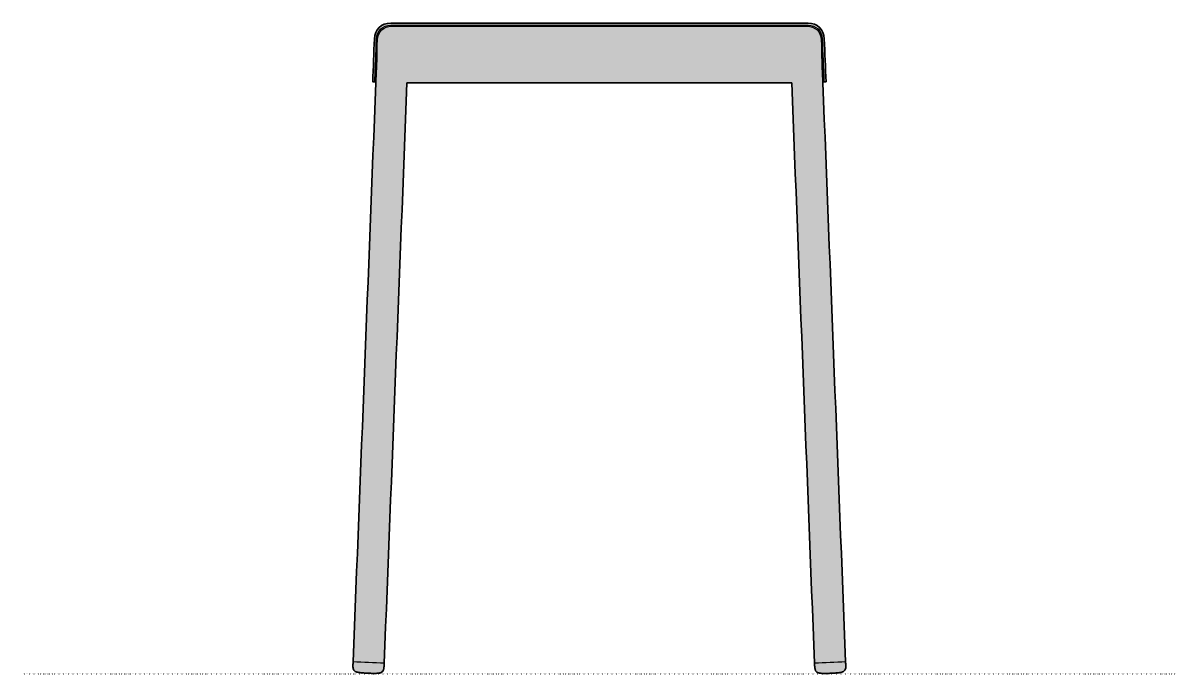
# Model space of a CAD drawing. Header units: millimetres. Extents: x 0 to 2951, y -1031 to 459.
# Drawn here: x 2137 to 2951, y 0 to 459 of the extents above; entities that cross this region are included whole.
import ezdxf

# ---------------------------------------------------------------- set-up
doc = ezdxf.new("R2010")
doc.units = ezdxf.units.MM
doc.linetypes.add('Dots', pattern=[1, 0, -1])
doc.layers.add('Blocks', color=7, linetype='Continuous')
doc.layers.add('Blocks$Fill', color=7, linetype='Continuous', true_color=0xffffff)
for name, color, linetype, lineweight, true_color in [('Blocks$Inner', 7, 'Continuous', 25, 0x007f00), ('Blocks$Outline', 7, 'Continuous', 35, 0xff3f3f), ('Groud', 7, 'Dots', 25, 0x243775)]:
    doc.layers.add(name, color=color, linetype=linetype, lineweight=lineweight, true_color=true_color)

# ---------------------------------------------------------------- blocks, each defined once
blk = doc.blocks.new('Balcony Bench Side')
at = {"layer": 'Blocks$Fill'}
blk.add_hatch(color=256, dxfattribs=at).paths.add_polyline_path([(558.83, 7.6), (558.94, 5.73), (559.02, 4.85), (559.07, 4.41), (559.13, 3.98), (559.17, 3.76), (559.21, 3.55), (559.26, 3.33), (559.32, 3.12), (559.35, 3.01), (559.38, 2.9), (559.42, 2.8), (559.46, 2.7), (559.5, 2.59), (559.55, 2.49), (559.59, 2.39), (559.64, 2.29), (559.67, 2.24), (559.7, 2.19), (559.73, 2.14), (559.76, 2.09), (559.79, 2.04), (559.82, 1.99), (559.85, 1.95), (559.89, 1.9), (559.92, 1.86), (559.96, 1.81), (559.99, 1.77), (560.03, 1.72), (560.07, 1.68), (560.11, 1.64), (560.15, 1.6), (560.2, 1.56), (560.24, 1.52), (560.28, 1.48), (560.33, 1.44), (560.37, 1.4), (560.42, 1.36), (560.47, 1.33), (560.52, 1.29), (560.57, 1.26), (560.62, 1.23), (560.67, 1.19), (560.72, 1.16), (560.77, 1.13), (560.83, 1.1), (560.88, 1.08), (560.93, 1.05), (560.99, 1.02), (561.1, 0.97), (561.22, 0.92), (561.33, 0.88), (561.45, 0.84), (561.57, 0.8), (561.69, 0.76), (561.81, 0.73), (561.93, 0.7), (562.17, 0.64), (562.42, 0.59), (562.67, 0.55), (562.92, 0.51), (563.42, 0.45), (563.92, 0.4), (564.42, 0.37), (564.93, 0.35), (565.94, 0.34), (566.95, 0.35), (571.33, 0.51), (574.05, 0.67), (575.41, 0.79), (576.08, 0.88), (576.75, 0.98), (577.09, 1.04), (577.42, 1.11), (577.75, 1.19), (578.07, 1.28), (578.23, 1.32), (578.39, 1.37), (578.55, 1.43), (578.71, 1.49), (578.86, 1.55), (579.01, 1.62), (579.16, 1.7), (579.31, 1.77), (579.38, 1.81), (579.45, 1.85), (579.52, 1.9), (579.59, 1.94), (579.66, 1.99), (579.72, 2.04), (579.78, 2.09), (579.84, 2.14), (579.9, 2.19), (579.96, 2.24), (580.01, 2.3), (580.06, 2.36), (580.11, 2.42), (580.16, 2.48), (580.21, 2.54), (580.26, 2.6), (580.3, 2.67), (580.34, 2.73), (580.38, 2.8), (580.42, 2.86), (580.46, 2.93), (580.49, 3), (580.53, 3.06), (580.56, 3.13), (580.59, 3.2), (580.62, 3.27), (580.64, 3.34), (580.67, 3.41), (580.69, 3.48), (580.71, 3.55), (580.73, 3.63), (580.74, 3.7), (580.77, 3.85), (580.8, 3.99), (580.82, 4.14), (580.84, 4.29), (580.86, 4.43), (580.88, 4.58), (580.89, 4.73), (580.9, 4.88), (580.91, 5.17), (580.91, 5.47), (580.91, 5.76), (580.91, 6.06), (580.82, 8.15), (580.82, 8.47), (563.94, 438.05), (564.66, 438.08), (565.46, 417.82), (566.96, 417.88), (565.76, 448.27), (565.75, 448.57), (565.73, 448.88), (565.7, 449.17), (565.66, 449.47), (565.62, 449.76), (565.58, 450.05), (565.52, 450.34), (565.46, 450.62), (565.4, 450.9), (565.33, 451.17), (565.25, 451.44), (565.17, 451.71), (565.08, 451.98), (564.98, 452.24), (564.88, 452.5), (564.78, 452.75), (564.67, 453), (564.55, 453.24), (564.43, 453.49), (564.3, 453.72), (564.17, 453.96), (564.03, 454.19), (563.89, 454.41), (563.74, 454.63), (563.58, 454.85), (563.42, 455.06), (563.26, 455.27), (563.09, 455.47), (562.92, 455.67), (562.74, 455.87), (562.56, 456.06), (562.37, 456.24), (562.18, 456.42), (561.98, 456.6), (561.78, 456.77), (561.58, 456.93), (561.37, 457.09), (561.15, 457.25), (560.93, 457.4), (560.71, 457.54), (560.48, 457.68), (560.25, 457.82), (560.02, 457.95), (559.78, 458.07), (559.54, 458.19), (559.29, 458.3), (559.04, 458.41), (558.79, 458.51), (558.53, 458.61), (558.27, 458.7), (558, 458.78), (557.74, 458.86), (557.46, 458.93), (557.19, 459), (556.91, 459.06), (556.63, 459.11), (556.35, 459.16), (556.06, 459.2), (555.77, 459.24), (555.48, 459.27), (555.18, 459.29), (554.88, 459.31), (554.58, 459.32), (554.27, 459.32), (259.58, 459.32), (259.27, 459.32), (258.97, 459.31), (258.67, 459.29), (258.37, 459.27), (258.08, 459.24), (257.79, 459.2), (257.5, 459.16), (257.22, 459.11), (256.94, 459.06), (256.66, 459), (256.38, 458.93), (256.11, 458.86), (255.85, 458.78), (255.58, 458.7), (255.32, 458.61), (255.06, 458.51), (254.81, 458.41), (254.56, 458.3), (254.31, 458.19), (254.07, 458.07), (253.83, 457.95), (253.6, 457.82), (253.37, 457.68), (253.14, 457.54), (252.92, 457.4), (252.7, 457.25), (252.48, 457.09), (252.27, 456.93), (252.07, 456.77), (251.87, 456.6), (251.67, 456.42), (251.48, 456.24), (251.29, 456.06), (251.11, 455.87), (250.93, 455.67), (250.76, 455.47), (250.59, 455.27), (250.42, 455.06), (250.27, 454.85), (250.11, 454.63), (249.96, 454.41), (249.82, 454.19), (249.68, 453.96), (249.55, 453.72), (249.42, 453.49), (249.3, 453.24), (249.18, 453), (249.07, 452.75), (248.96, 452.5), (248.86, 452.24), (248.77, 451.98), (248.68, 451.71), (248.6, 451.44), (248.52, 451.17), (248.45, 450.9), (248.38, 450.62), (248.33, 450.34), (248.27, 450.05), (248.23, 449.76), (248.18, 449.47), (248.15, 449.17), (248.12, 448.88), (248.1, 448.57), (248.08, 448.27), (246.89, 417.88), (248.39, 417.82), (249.19, 438.08), (249.91, 438.08), (233.03, 8.47), (233.03, 8.17), (232.94, 6.1), (232.94, 5.8), (232.94, 5.51), (232.94, 5.21), (232.95, 4.92), (232.96, 4.77), (232.97, 4.62), (232.99, 4.47), (233, 4.33), (233.03, 4.18), (233.05, 4.03), (233.08, 3.89), (233.11, 3.74), (233.12, 3.67), (233.14, 3.59), (233.16, 3.52), (233.18, 3.45), (233.21, 3.38), (233.23, 3.31), (233.26, 3.24), (233.29, 3.17), (233.32, 3.1), (233.35, 3.04), (233.39, 2.97), (233.43, 2.9), (233.46, 2.84), (233.51, 2.77), (233.55, 2.71), (233.59, 2.64), (233.64, 2.58), (233.68, 2.52), (233.73, 2.46), (233.79, 2.4), (233.84, 2.34), (233.89, 2.28), (233.95, 2.23), (234.01, 2.18), (234.07, 2.13), (234.13, 2.08), (234.19, 2.03), (234.26, 1.98), (234.33, 1.94), (234.4, 1.89), (234.47, 1.85), (234.54, 1.81), (234.69, 1.74), (234.84, 1.66), (234.99, 1.59), (235.14, 1.53), (235.3, 1.47), (235.46, 1.41), (235.61, 1.36), (235.78, 1.32), (236.1, 1.23), (236.43, 1.15), (236.76, 1.08), (237.1, 1.02), (237.77, 0.92), (238.44, 0.83), (239.8, 0.71), (243.88, 0.49), (246.9, 0.39), (247.91, 0.38), (248.92, 0.39), (249.42, 0.41), (249.93, 0.44), (250.43, 0.49), (250.93, 0.55), (251.18, 0.59), (251.43, 0.63), (251.68, 0.68), (251.92, 0.74), (252.04, 0.77), (252.16, 0.8), (252.28, 0.84), (252.4, 0.88), (252.52, 0.92), (252.63, 0.96), (252.75, 1.01), (252.86, 1.06), (252.91, 1.09), (252.97, 1.12), (253.02, 1.14), (253.08, 1.17), (253.13, 1.2), (253.18, 1.23), (253.23, 1.27), (253.28, 1.3), (253.33, 1.33), (253.38, 1.37), (253.43, 1.4), (253.47, 1.44), (253.52, 1.48), (253.57, 1.52), (253.61, 1.56), (253.65, 1.6), (253.7, 1.64), (253.74, 1.68), (253.78, 1.72), (253.82, 1.76), (253.85, 1.81), (253.89, 1.85), (253.93, 1.9), (253.96, 1.94), (254, 1.99), (254.03, 2.03), (254.06, 2.08), (254.09, 2.13), (254.12, 2.18), (254.15, 2.23), (254.18, 2.28), (254.2, 2.33), (254.25, 2.43), (254.3, 2.53), (254.35, 2.63), (254.39, 2.74), (254.43, 2.84), (254.47, 2.94), (254.5, 3.05), (254.53, 3.16), (254.59, 3.37), (254.63, 3.59), (254.68, 3.8), (254.72, 4.02), (254.78, 4.45), (254.83, 4.89), (254.91, 5.77), (255.02, 7.6), (271.09, 417.12), (542.76, 417.12)], flags=0)
at = {"layer": 'Blocks$Inner'}
for points in [[(249.19, 438.08), (249.91, 438.08)], [(564.66, 438.08), (563.94, 438.05)]]:
    blk.add_lwpolyline(points, dxfattribs=at)
for points in [[(259.58, 459.32), (253.05, 459.32), (248.34, 454.79), (248.08, 448.27)], [(249.58, 448.21), (249.81, 453.88), (253.9, 457.82), (259.58, 457.82)], [(250.28, 447.51), (250.51, 453.18), (254.6, 457.12), (260.28, 457.12)], [(554.27, 459.32), (456.04, 459.32), (357.81, 459.32), (259.58, 459.32)], [(259.58, 457.82), (263.41, 457.82), (267.25, 457.82), (271.09, 457.82)], [(260.28, 457.12), (263.88, 457.12), (267.48, 457.12), (271.09, 457.12)], [(271.09, 457.82), (282.76, 457.82), (294.44, 457.82), (306.11, 457.82)], [(271.09, 457.12), (282.76, 457.12), (294.44, 457.12), (306.11, 457.12)], [(306.11, 457.82), (312.1, 457.82), (318.09, 457.82), (324.08, 457.82)], [(306.11, 457.12), (313.02, 457.12), (319.93, 457.12), (326.84, 457.12)], [(324.08, 457.82), (341.37, 457.82), (358.67, 457.82), (375.97, 457.82)], [(326.84, 457.12), (342.29, 457.12), (357.75, 457.12), (373.21, 457.12)], [(373.21, 457.12), (395.69, 457.12), (418.16, 457.12), (440.64, 457.12)], [(375.97, 457.82), (396.61, 457.82), (417.24, 457.82), (437.88, 457.82)], [(437.88, 457.82), (455.18, 457.82), (472.48, 457.82), (489.77, 457.82)], [(440.64, 457.12), (456.1, 457.12), (471.56, 457.12), (487.01, 457.12)], [(487.01, 457.12), (493.92, 457.12), (500.83, 457.12), (507.74, 457.12)], [(489.77, 457.82), (495.76, 457.82), (501.75, 457.82), (507.74, 457.82)], [(507.74, 457.82), (519.41, 457.82), (531.09, 457.82), (542.76, 457.82)], [(507.74, 457.12), (519.41, 457.12), (531.09, 457.12), (542.76, 457.12)], [(542.76, 457.82), (546.6, 457.82), (550.44, 457.82), (554.27, 457.82)], [(542.76, 457.12), (546.36, 457.12), (549.97, 457.12), (553.57, 457.12)], [(553.57, 457.12), (559.25, 457.12), (563.34, 453.18), (563.57, 447.51)], [(565.76, 448.27), (565.51, 454.79), (560.8, 459.32), (554.27, 459.32)], [(554.27, 457.82), (559.95, 457.82), (564.04, 453.88), (564.27, 448.21)], [(248.08, 448.27), (247.69, 438.14), (247.29, 428.01), (246.89, 417.88)], [(248.39, 417.82), (248.79, 427.95), (249.19, 438.08), (249.58, 448.21)], [(564.27, 448.21), (564.66, 438.08), (565.06, 427.95), (565.46, 417.82)], [(566.96, 417.88), (566.56, 428.01), (566.16, 438.14), (565.76, 448.27)], [(249.09, 417.12), (249.49, 427.25), (249.89, 437.38), (250.28, 447.51)], [(563.57, 447.51), (563.96, 437.38), (564.36, 427.25), (564.76, 417.12)], [(233.03, 8.47), (238.39, 144.68), (243.74, 280.9), (249.09, 417.12)], [(246.89, 417.88), (247.39, 417.86), (247.89, 417.84), (248.39, 417.82)], [(271.09, 417.12), (265.73, 280.61), (260.37, 144.11), (255.02, 7.6)], [(542.76, 417.12), (452.2, 417.12), (361.65, 417.12), (271.09, 417.12)], [(558.83, 7.6), (553.47, 144.11), (548.12, 280.61), (542.76, 417.12)], [(564.76, 417.12), (570.11, 280.9), (575.46, 144.68), (580.82, 8.47)], [(565.46, 417.82), (565.96, 417.84), (566.46, 417.86), (566.96, 417.88)], [(255.02, 7.6), (247.69, 7.89), (240.36, 8.18), (233.03, 8.47)], [(580.82, 8.47), (573.49, 8.18), (566.16, 7.89), (558.83, 7.6)], [(246.9, 0.39), (246.46, 0.39), (245.69, 0.42), (245.25, 0.43)], [(568.6, 0.39), (568.16, 0.38), (567.39, 0.35), (566.95, 0.35)]]:
    blk.add_open_spline(points, degree=3, dxfattribs=at)
for points, knots in [([(245.25, 0.43), (244.79, 0.45), (244.34, 0.47), (243.88, 0.49), (243.43, 0.51), (242.98, 0.53), (242.52, 0.55), (242.07, 0.57), (241.61, 0.59), (241.16, 0.62), (240.71, 0.64), (240.25, 0.67), (239.8, 0.71), (239.35, 0.74), (238.89, 0.78), (238.44, 0.83), (237.99, 0.88), (237.54, 0.95), (237.1, 1.02), (236.65, 1.1), (236.21, 1.2), (235.78, 1.32), (235.34, 1.44), (234.93, 1.6), (234.54, 1.81), (234.15, 2.02), (233.83, 2.3), (233.59, 2.64), (233.35, 2.98), (233.19, 3.35), (233.11, 3.74), (233.02, 4.13), (232.97, 4.52), (232.95, 4.92), (232.94, 5.31), (232.93, 5.71), (232.94, 6.1), (232.95, 6.49), (232.97, 6.89), (232.99, 7.28), (233.01, 7.68), (233.03, 8.07), (233.03, 8.47)], [15, 15, 15, 15, 16, 16, 16, 17, 17, 17, 18, 18, 18, 19, 19, 19, 20, 20, 20, 21, 21, 21, 22, 22, 22, 23, 23, 23, 24, 24, 24, 25, 25, 25, 26, 26, 26, 27, 27, 27, 28, 28, 28, 29, 29, 29, 29]), ([(580.82, 8.47), (580.82, 8.03), (580.84, 7.64), (580.86, 7.24), (580.88, 6.85), (580.9, 6.45), (580.91, 6.06), (580.92, 5.67), (580.91, 5.27), (580.9, 4.88), (580.88, 4.48), (580.83, 4.09), (580.74, 3.7), (580.66, 3.31), (580.5, 2.94), (580.26, 2.6), (580.02, 2.26), (579.7, 1.98), (579.31, 1.77), (578.92, 1.56), (578.51, 1.4), (578.07, 1.28), (577.64, 1.16), (577.2, 1.06), (576.75, 0.98), (576.3, 0.91), (575.86, 0.84), (575.41, 0.79), (574.95, 0.74), (574.5, 0.7), (574.05, 0.67), (573.6, 0.63), (573.14, 0.6), (572.69, 0.58), (572.23, 0.55), (571.78, 0.53), (571.33, 0.51), (570.87, 0.49), (570.42, 0.47), (569.96, 0.45), (569.51, 0.43), (569.06, 0.41), (568.6, 0.39)], [0, 0, 0, 0, 1, 1, 1, 2, 2, 2, 3, 3, 3, 4, 4, 4, 5, 5, 5, 6, 6, 6, 7, 7, 7, 8, 8, 8, 9, 9, 9, 10, 10, 10, 11, 11, 11, 12, 12, 12, 13, 13, 13, 14, 14, 14, 14]), ([(255.02, 7.6), (255, 7.23), (254.98, 6.93), (254.97, 6.64), (254.95, 6.35), (254.93, 6.06), (254.91, 5.77), (254.89, 5.47), (254.86, 5.18), (254.83, 4.89), (254.8, 4.6), (254.76, 4.31), (254.72, 4.02), (254.67, 3.73), (254.61, 3.44), (254.53, 3.16), (254.45, 2.87), (254.34, 2.59), (254.2, 2.33), (254.07, 2.06), (253.88, 1.81), (253.65, 1.6), (253.42, 1.38), (253.16, 1.2), (252.86, 1.06), (252.56, 0.92), (252.25, 0.82), (251.92, 0.74), (251.6, 0.66), (251.27, 0.59), (250.93, 0.55), (250.6, 0.5), (250.27, 0.47), (249.93, 0.44), (249.59, 0.42), (249.26, 0.4), (248.92, 0.39), (248.58, 0.38), (248.25, 0.38), (247.91, 0.38), (247.57, 0.38), (247.23, 0.38), (246.9, 0.39)], [0, 0, 0, 0, 1, 1, 1, 2, 2, 2, 3, 3, 3, 4, 4, 4, 5, 5, 5, 6, 6, 6, 7, 7, 7, 8, 8, 8, 9, 9, 9, 10, 10, 10, 11, 11, 11, 12, 12, 12, 13, 13, 13, 14, 14, 14, 14]), ([(566.95, 0.35), (566.61, 0.34), (566.28, 0.34), (565.94, 0.34), (565.6, 0.34), (565.27, 0.34), (564.93, 0.35), (564.59, 0.36), (564.26, 0.38), (563.92, 0.4), (563.58, 0.43), (563.25, 0.46), (562.92, 0.51), (562.58, 0.55), (562.25, 0.62), (561.93, 0.7), (561.6, 0.78), (561.29, 0.88), (560.99, 1.02), (560.69, 1.16), (560.43, 1.34), (560.2, 1.56), (559.97, 1.77), (559.78, 2.02), (559.64, 2.29), (559.51, 2.55), (559.4, 2.83), (559.32, 3.12), (559.24, 3.4), (559.18, 3.69), (559.13, 3.98), (559.09, 4.27), (559.05, 4.56), (559.02, 4.85), (558.99, 5.14), (558.96, 5.43), (558.94, 5.73), (558.92, 6.02), (558.9, 6.31), (558.88, 6.6), (558.87, 6.89), (558.85, 7.19), (558.83, 7.6)], [15, 15, 15, 15, 16, 16, 16, 17, 17, 17, 18, 18, 18, 19, 19, 19, 20, 20, 20, 21, 21, 21, 22, 22, 22, 23, 23, 23, 24, 24, 24, 25, 25, 25, 26, 26, 26, 27, 27, 27, 28, 28, 28, 29, 29, 29, 29])]:
    blk.add_open_spline(points, degree=3, knots=knots, dxfattribs=at)
at = {"layer": 'Blocks$Outline'}
for points in [[(249.19, 438.08), (249.91, 438.08)], [(563.94, 438.05), (564.66, 438.08)]]:
    blk.add_lwpolyline(points, dxfattribs=at)
for points, knots in [([(564.66, 438.08), (564.93, 431.33), (565.19, 424.57), (565.46, 417.82), (565.96, 417.84), (566.46, 417.86), (566.96, 417.88), (566.56, 428.01), (566.16, 438.14), (565.76, 448.27), (565.51, 454.79), (560.8, 459.32), (554.27, 459.32), (456.04, 459.32), (357.81, 459.32), (259.58, 459.32), (253.05, 459.32), (248.34, 454.79), (248.08, 448.27), (247.69, 438.14), (247.29, 428.01), (246.89, 417.88), (247.39, 417.86), (247.89, 417.84), (248.39, 417.82), (248.65, 424.57), (248.92, 431.33), (249.19, 438.08)], [7.333333, 7.333333, 7.333333, 7.333333, 8, 8, 8, 9, 9, 9, 10, 10, 10, 11, 11, 11, 12, 12, 12, 13, 13, 13, 14, 14, 14, 15, 15, 15, 15.666667, 15.666667, 15.666667, 15.666667]), ([(249.91, 438.08), (249.64, 431.09), (249.36, 424.11), (249.09, 417.12), (243.74, 280.9), (238.39, 144.68), (233.03, 8.47)], [-13.689699, -13.689699, -13.689699, -13.689699, -13, -13, -13, -12, -12, -12, -12]), ([(580.82, 8.47), (575.46, 144.68), (570.11, 280.9), (564.76, 417.12), (564.49, 424.1), (564.21, 431.07), (563.94, 438.05)], [-27, -27, -27, -27, -26, -26, -26, -25.31124, -25.31124, -25.31124, -25.31124]), ([(255.02, 7.6), (260.37, 144.11), (265.73, 280.61), (271.09, 417.12), (361.65, 417.12), (452.2, 417.12), (542.76, 417.12), (548.12, 280.61), (553.47, 144.11), (558.83, 7.6)], [-11, -11, -11, -11, -10, -10, -10, -9, -9, -9, -8, -8, -8, -8]), ([(233.03, 8.47), (233.03, 8.07), (233.01, 7.68), (232.99, 7.28), (232.97, 6.89), (232.95, 6.49), (232.94, 6.1), (232.93, 5.71), (232.94, 5.31), (232.95, 4.92), (232.97, 4.52), (233.02, 4.13), (233.11, 3.74), (233.19, 3.35), (233.35, 2.98), (233.59, 2.64), (233.83, 2.3), (234.15, 2.02), (234.54, 1.81), (234.93, 1.6), (235.34, 1.44), (235.78, 1.32), (236.21, 1.2), (236.65, 1.1), (237.1, 1.02), (237.54, 0.95), (237.99, 0.88), (238.44, 0.83), (238.89, 0.78), (239.35, 0.74), (239.8, 0.71), (240.25, 0.67), (240.71, 0.64), (241.16, 0.62), (241.61, 0.59), (242.07, 0.57), (242.52, 0.55), (242.98, 0.53), (243.43, 0.51), (243.88, 0.49), (244.34, 0.47), (244.79, 0.45), (245.25, 0.43), (245.69, 0.42), (246.46, 0.39), (246.9, 0.39), (247.23, 0.38), (247.57, 0.38), (247.91, 0.38), (248.25, 0.38), (248.58, 0.38), (248.92, 0.39), (249.26, 0.4), (249.59, 0.42), (249.93, 0.44), (250.27, 0.47), (250.6, 0.5), (250.93, 0.55), (251.27, 0.59), (251.6, 0.66), (251.92, 0.74), (252.25, 0.82), (252.56, 0.92), (252.86, 1.06), (253.16, 1.2), (253.42, 1.38), (253.65, 1.6), (253.88, 1.81), (254.07, 2.06), (254.2, 2.33), (254.34, 2.59), (254.45, 2.87), (254.53, 3.16), (254.61, 3.44), (254.67, 3.73), (254.72, 4.02), (254.76, 4.31), (254.8, 4.6), (254.83, 4.89), (254.86, 5.18), (254.89, 5.47), (254.91, 5.77), (254.93, 6.06), (254.95, 6.35), (254.97, 6.64), (254.98, 6.93), (255, 7.23), (255.02, 7.6)], [-29, -29, -29, -29, -28, -28, -28, -27, -27, -27, -26, -26, -26, -25, -25, -25, -24, -24, -24, -23, -23, -23, -22, -22, -22, -21, -21, -21, -20, -20, -20, -19, -19, -19, -18, -18, -18, -17, -17, -17, -16, -16, -16, -15, -15, -15, -14, -14, -14, -13, -13, -13, -12, -12, -12, -11, -11, -11, -10, -10, -10, -9, -9, -9, -8, -8, -8, -7, -7, -7, -6, -6, -6, -5, -5, -5, -4, -4, -4, -3, -3, -3, -2, -2, -2, -1, -1, -1, 0, 0, 0, 0]), ([(558.83, 7.6), (558.85, 7.19), (558.87, 6.89), (558.88, 6.6), (558.9, 6.31), (558.92, 6.02), (558.94, 5.73), (558.96, 5.43), (558.99, 5.14), (559.02, 4.85), (559.05, 4.56), (559.09, 4.27), (559.13, 3.98), (559.18, 3.69), (559.24, 3.4), (559.32, 3.12), (559.4, 2.83), (559.51, 2.55), (559.64, 2.29), (559.78, 2.02), (559.97, 1.77), (560.2, 1.56), (560.43, 1.34), (560.69, 1.16), (560.99, 1.02), (561.29, 0.88), (561.6, 0.78), (561.93, 0.7), (562.25, 0.62), (562.58, 0.55), (562.92, 0.51), (563.25, 0.46), (563.58, 0.43), (563.92, 0.4), (564.26, 0.38), (564.59, 0.36), (564.93, 0.35), (565.27, 0.34), (565.6, 0.34), (565.94, 0.34), (566.28, 0.34), (566.61, 0.34), (566.95, 0.35), (567.39, 0.35), (568.16, 0.38), (568.6, 0.39), (569.06, 0.41), (569.51, 0.43), (569.96, 0.45), (570.42, 0.47), (570.87, 0.49), (571.33, 0.51), (571.78, 0.53), (572.23, 0.55), (572.69, 0.58), (573.14, 0.6), (573.6, 0.63), (574.05, 0.67), (574.5, 0.7), (574.95, 0.74), (575.41, 0.79), (575.86, 0.84), (576.3, 0.91), (576.75, 0.98), (577.2, 1.06), (577.64, 1.16), (578.07, 1.28), (578.51, 1.4), (578.92, 1.56), (579.31, 1.77), (579.7, 1.98), (580.02, 2.26), (580.26, 2.6), (580.5, 2.94), (580.66, 3.31), (580.74, 3.7), (580.83, 4.09), (580.88, 4.48), (580.9, 4.88), (580.91, 5.27), (580.92, 5.67), (580.91, 6.06), (580.9, 6.45), (580.88, 6.85), (580.86, 7.24), (580.84, 7.64), (580.82, 8.03), (580.82, 8.47)], [-29, -29, -29, -29, -28, -28, -28, -27, -27, -27, -26, -26, -26, -25, -25, -25, -24, -24, -24, -23, -23, -23, -22, -22, -22, -21, -21, -21, -20, -20, -20, -19, -19, -19, -18, -18, -18, -17, -17, -17, -16, -16, -16, -15, -15, -15, -14, -14, -14, -13, -13, -13, -12, -12, -12, -11, -11, -11, -10, -10, -10, -9, -9, -9, -8, -8, -8, -7, -7, -7, -6, -6, -6, -5, -5, -5, -4, -4, -4, -3, -3, -3, -2, -2, -2, -1, -1, -1, 0, 0, 0, 0])]:
    blk.add_open_spline(points, degree=3, knots=knots, dxfattribs=at)

msp = doc.modelspace()

# ---------------------------------------------------------------- linework, layer by layer
at = {"layer": 'Groud'}
msp.add_lwpolyline([(2136.73, 0), (2950.77, 0)], dxfattribs=at)

# ---------------------------------------------------------------- block references
at = {"layer": 'Blocks'}
msp.add_blockref('Balcony Bench Side', (2136.73, 0), dxfattribs=at)

doc.saveas('drawing.dxf')
